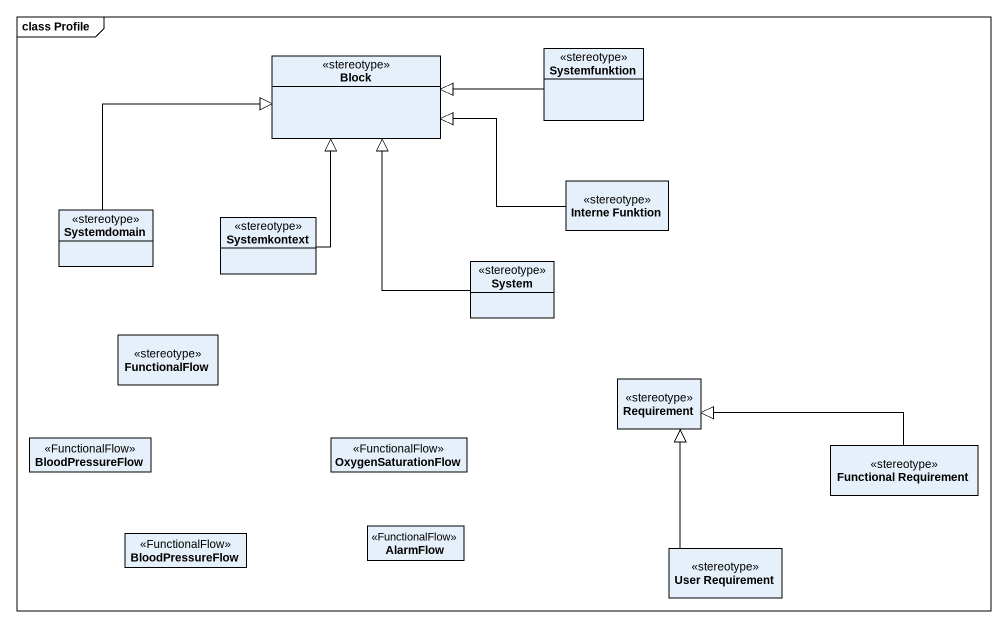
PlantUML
@startuml
mainframe class Profile
hide circle
hide empty members
class Block <<stereotype>>
class Systemfunktion <<stereotype>>
class Systemdomain <<stereotype>>
class Systemkontext <<stereotype>>
class "Interne Funktion" as Interne_Funktion <<stereotype>>
class System <<stereotype>>
class FunctionalFlow <<stereotype>>
class Requirement <<stereotype>>
class BloodPressureFlow <<FunctionalFlow>>
class OxygenSaturationFlow <<FunctionalFlow>>
class "Functional Requirement" as Functional_Requirement <<stereotype>>
class "BloodPressureFlow" as BloodPressureFlow_2 <<FunctionalFlow>>
class AlarmFlow <<FunctionalFlow>>
class "User Requirement" as User_Requirement <<stereotype>>
Systemfunktion -left-|> Block
Systemdomain -right-|> Block
Systemkontext -up-|> Block
Interne_Funktion -left-|> Block
System -up-|> Block
Functional_Requirement -left-|> Requirement
User_Requirement -up-|> Requirement
@enduml
